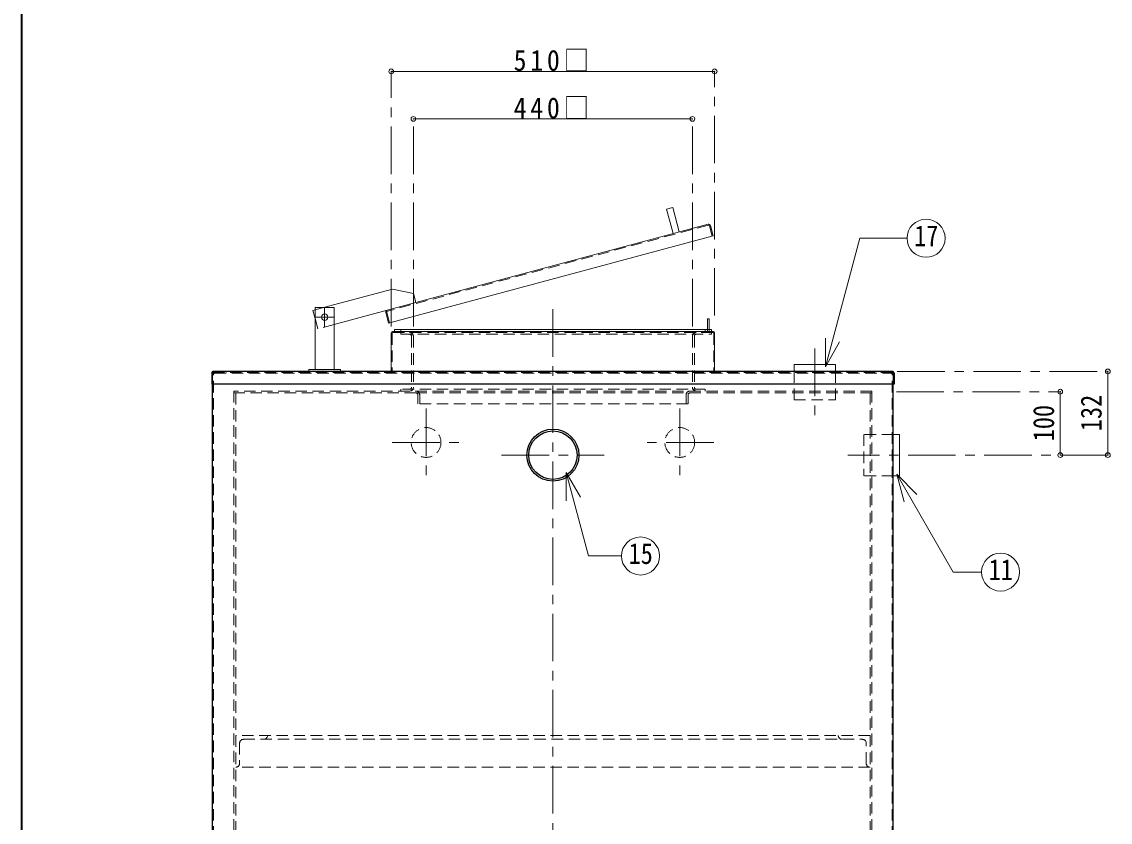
# Model space of a CAD drawing. Units: millimetres at full size, sheet at 1:15. Extents: x -3184 to 2891, y -2037 to 2178.
# Drawn here: x -3184 to -1468, y -775 to 487 of the extents above; entities that cross this region are included whole.
import ezdxf
from ezdxf.enums import TextEntityAlignment as Align

# ---------------------------------------------------------------- set-up
doc = ezdxf.new("R2010")
doc.units = ezdxf.units.MM
doc.header["$LTSCALE"] = 15
doc.header["$PDMODE"] = 32
doc.header["$PDSIZE"] = 7.5
doc.linetypes.add('CHAIN1', pattern=[8, 5, -1, 1, -1])
doc.linetypes.add('DASHED1', pattern=[1.8, 1.2, -0.6])
doc.layers.add('0-0', color=7, linetype='Continuous', lineweight=18)
doc.styles.add('ＭＳ ゴシック', font='')
doc.styles.get('ＭＳ ゴシック').set_extended_font_data('MS Gothic')

msp = doc.modelspace()

# ---------------------------------------------------------------- linework, layer by layer
at = {"layer": '0-0', "color": 1, "lineweight": 40}
msp.add_line((-3184.2, -2037.13), (-3184.2, 2177.87), dxfattribs=at)
at = {"layer": '0-0', "color": 4, "lineweight": 9}
for p, q in [((-2091.7, 408.37), (-2601.7, 408.37)), ((-2126.7, 333.37), (-2566.7, 333.37)), ((-2157.77, 193.84), (-2167.42, 191.25)), ((-2167.42, 191.25), (-2157.07, 152.61)), ((-2157.77, 193.84), (-2147.41, 155.2)), ((-2599.5, 65.12), (-2708.68, 35.87)), ((-2566.64, 58.4), (-2599.5, 65.12)), ((-2566.64, 58.4), (-2562.76, 43.91)), ((-2721.7, 32.38), (-2725.07, 31.48)), ((-2725.07, 31.48), (-2721.7, 18.9)), ((-2608.16, 31.75), (-2691.7, 9.36)), ((-2596.7, 1.37), (-2596.7, -1.63)), ((-2096.7, 1.37), (-2596.7, 1.37)), ((-2096.7, 1.37), (-2096.7, -1.63)), ((-1901.2, -53.63), (-1966.2, -53.63)), ((-1966.2, -64.63), (-1966.2, -53.63)), ((-1901.2, -64.63), (-1901.2, -53.63)), ((-1471.7, -196.63), (-1471.7, -64.63)), ((-1546.7, -96.63), (-1546.7, -196.63))]:
    msp.add_line(p, q, dxfattribs=at)
at = {"layer": '0-0', "color": 4, "linetype": 'CHAIN1', "lineweight": 9}
for p, q in [((-2601.7, 6.37), (-2601.7, 408.37)), ((-2091.7, 23.37), (-2091.7, 408.37)), ((-2566.7, 6.37), (-2566.7, 333.37)), ((-2126.7, 6.37), (-2126.7, 333.37)), ((-2706.7, 35.87), (-2706.7, 5.87)), ((-2721.7, 20.87), (-2691.7, 20.87)), ((-2346.7, 33.37), (-2346.7, -1299.63)), ((-1933.7, -28.63), (-1933.7, -134.63)), ((-1803.7, -64.63), (-1471.7, -64.63)), ((-1805.2, -96.63), (-1546.7, -96.63)), ((-2546.7, -123.13), (-2546.7, -230.13)), ((-2146.7, -123.13), (-2146.7, -230.13)), ((-2600.2, -176.63), (-2493.2, -176.63)), ((-2093.2, -176.63), (-2200.2, -176.63)), ((-2427.7, -196.63), (-2265.7, -196.63)), ((-1471.7, -196.63), (-1881.45, -196.63))]:
    msp.add_line(p, q, dxfattribs=at)
at = {"layer": '0-0'}
for p, q in [((-2102.01, 167.37), (-2608.16, 31.75)), ((-2098.34, 165.25), (-2093.94, 148.82)), ((-2093.94, 148.82), (-2605.88, 11.65)), ((-2691.7, 35.87), (-2721.7, 35.87)), ((-2721.7, 35.87), (-2721.7, -61.63)), ((-2691.7, 35.87), (-2691.7, -61.63)), ((-2610.28, 28.07), (-2605.88, 11.65)), ((-2100.2, 18.37), (-2103.2, 18.37)), ((-2103.2, 1.37), (-2103.2, 18.37)), ((-2100.2, 18.37), (-2100.2, 1.37)), ((-2601.7, -4.63), (-2601.7, -64.63)), ((-2094.7, -1.63), (-2598.7, -1.63)), ((-2091.7, -4.63), (-2091.7, -64.63)), ((-1917.08, -57.2), (-1917.08, -12.2)), ((-1917.08, -57.2), (-1894.58, -18.23)), ((-2681.7, -61.63), (-2681.7, -64.63)), ((-1810.2, -164.13), (-1800.45, -164.13)), ((-1800.45, -164.13), (-1800.45, -229.13)), ((-2325.71, -223.92), (-2325.71, -268.92)), ((-2325.71, -223.92), (-2303.21, -262.89)), ((-1810.2, -229.13), (-1800.45, -229.13)), ((-1804.5, -226.77), (-1792.86, -270.24)), ((-1804.5, -226.77), (-1772.68, -258.59))]:
    msp.add_line(p, q, dxfattribs=at)
at = {"layer": '0-0', "color": 4, "linetype": 'DASHED1', "lineweight": 9}
for p, q in [((-2101.63, 165.92), (-2607.77, 30.3)), ((-2095.39, 148.44), (-2099.79, 164.86)), ((-2721.7, 32.38), (-2708.68, 35.87)), ((-2721.7, 18.9), (-2717.31, 2.5)), ((-2608.83, 28.46), (-2604.43, 12.04)), ((-2691.7, 9.36), (-2717.31, 2.5)), ((-2586.7, 1.37), (-2586.7, -1.63)), ((-2106.7, 1.37), (-2106.7, -1.63)), ((-2103.2, -1.63), (-2103.2, 1.37)), ((-2100.2, 1.37), (-2100.2, -1.63)), ((-2600.2, -4.63), (-2600.2, -64.63)), ((-2094.7, -3.13), (-2598.7, -3.13)), ((-2586.7, -3.13), (-2586.7, -6.13)), ((-2586.7, -6.13), (-2096.7, -6.13)), ((-2581.7, -1.63), (-2581.7, -3.13)), ((-2569.7, -9.13), (-2569.7, -89.63)), ((-2566.7, -9.13), (-2566.7, -89.63)), ((-2126.7, -9.13), (-2126.7, -89.63)), ((-2123.7, -9.13), (-2123.7, -89.63)), ((-2111.7, -1.63), (-2111.7, -3.13)), ((-2096.7, -6.13), (-2096.7, -3.13)), ((-2093.2, -4.63), (-2093.2, -64.63)), ((-1966.2, -64.63), (-1966.2, -109.63)), ((-1901.2, -64.63), (-1901.2, -109.63)), ((-2559.7, -101.63), (-2559.7, -115.63)), ((-2556.7, -101.63), (-2556.7, -115.63)), ((-2136.7, -101.63), (-2136.7, -115.63)), ((-2133.7, -101.63), (-2133.7, -115.63)), ((-2106.7, -92.63), (-2106.7, -95.63)), ((-2133.7, -115.63), (-2559.7, -115.63)), ((-1966.2, -109.63), (-1901.2, -109.63)), ((-1856.45, -164.13), (-1856.45, -229.13)), ((-1810.2, -164.13), (-1856.45, -164.13)), ((-1810.2, -229.13), (-1856.45, -229.13)), ((-1846.7, -638.63), (-2846.7, -638.63)), ((-2840.7, -650.63), (-2840.7, -682.63)), ((-2834.7, -644.63), (-1858.7, -644.63)), ((-1852.7, -682.63), (-1852.7, -650.63)), ((-1846.7, -688.63), (-2846.7, -688.63))]:
    msp.add_line(p, q, dxfattribs=at)
at = {"layer": '0-0', "color": 5, "lineweight": 25}
for p, q in [((-2884.7, -67.63), (-2884.7, -84.63)), ((-1811.7, -64.63), (-2881.7, -64.63)), ((-1808.7, -67.63), (-1808.7, -84.63)), ((-1808.7, -84.63), (-2884.7, -84.63)), ((-2883.2, -1260.13), (-2883.2, -84.63)), ((-1810.2, -1260.13), (-1810.2, -84.63))]:
    msp.add_line(p, q, dxfattribs=at)
at = {"layer": '0-0', "linetype": 'DASHED1'}
for p, q in [((-2883.2, -84.63), (-2883.2, -67.63)), ((-1811.7, -66.13), (-2881.7, -66.13)), ((-2880.2, -67.63), (-1813.2, -67.63)), ((-2861.7, -66.13), (-2861.7, -67.63)), ((-2581.7, -64.63), (-2581.7, -67.63)), ((-2111.7, -64.63), (-2111.7, -67.63)), ((-1810.2, -84.63), (-1810.2, -67.63)), ((-2881.7, -1258.63), (-2881.7, -69.13)), ((-1811.7, -1258.63), (-1811.7, -69.13)), ((-2849.7, -95.63), (-2849.7, -1231.63)), ((-1843.7, -95.63), (-2849.7, -95.63)), ((-2562.7, -98.63), (-2849.7, -98.63)), ((-2846.7, -98.63), (-2846.7, -1228.63)), ((-1843.7, -98.63), (-2562.7, -98.63)), ((-1846.7, -98.63), (-1846.7, -1228.63)), ((-1843.7, -95.63), (-1843.7, -1231.63))]:
    msp.add_line(p, q, dxfattribs=at)
at = {"layer": '0-0'}
for points in [[(-1917.08, -57.2), (-1862.84, 145.22), (-1788.31, 145.22)], [(-2681.7, -61.63), (-2731.7, -61.63), (-2731.7, -64.63)], [(-2325.71, -223.92), (-2290.42, -355.6), (-2238.58, -355.6)], [(-1804.5, -226.77), (-1715.43, -381.05), (-1670.9, -381.05)]]:
    msp.add_lwpolyline(points, dxfattribs=at)
at = {"layer": '0-0', "color": 4, "linetype": 'DASHED1', "lineweight": 9}
msp.add_lwpolyline([(-2106.7, -92.63), (-2586.7, -92.63), (-2586.7, -95.63)], dxfattribs=at)
at = {"layer": '0-0'}
for centre, radius in [((-1758.31, 145.22), 30), ((-2706.7, 20.87), 5), ((-2208.58, -355.6), 30), ((-1640.9, -381.05), 30)]:
    msp.add_circle(centre, radius, dxfattribs=at)
at = {"layer": '0-0', "color": 4, "linetype": 'DASHED1', "lineweight": 9}
for centre in [(-2546.7, -176.63), (-2146.7, -176.63)]:
    msp.add_circle(centre, 23.5, dxfattribs=at)
at = {"layer": '0-0', "color": 5, "lineweight": 25}
for radius in [41, 38.15]:
    msp.add_circle((-2346.7, -196.63), radius, dxfattribs=at)
at = {"layer": '0-0'}
for centre, start, end in [((-2101.24, 164.47), 15, 105), ((-2607.38, 28.85), 105, 195), ((-2598.7, -4.63), 90, 180), ((-2094.7, -4.63), 0, 90)]:
    msp.add_arc(centre, 3, start, end, dxfattribs=at)
at = {"layer": '0-0', "color": 4, "linetype": 'DASHED1', "lineweight": 9}
for centre, radius, start, end in [((-2101.24, 164.47), 1.5, 15, 105), ((-2607.38, 28.85), 1.5, 105, 195), ((-2598.7, -4.63), 1.5, 90, 180), ((-2572.7, -9.13), 6, 0, 90), ((-2572.7, -9.13), 3, 0, 90), ((-2120.7, -9.13), 6, 90, 180), ((-2120.7, -9.13), 3, 90, 180), ((-2094.7, -4.63), 1.5, 0, 90), ((-2572.7, -89.63), 3, 270, 0), ((-2572.7, -89.63), 6, 270, 0), ((-2562.7, -101.63), 6, 0, 90), ((-2562.7, -101.63), 3, 0, 90), ((-2130.7, -101.63), 6, 90, 180), ((-2130.7, -101.63), 3, 90, 180), ((-2120.7, -89.63), 6, 180, 270), ((-2120.7, -89.63), 3, 180, 270), ((-2834.7, -650.63), 6, 90, 180), ((-2802.7, -638.63), 6, 270, 0), ((-1890.7, -638.63), 6, 180, 270), ((-1858.7, -650.63), 6, 0, 90), ((-2846.7, -682.63), 6, 270, 0), ((-1846.7, -682.63), 6, 180, 270)]:
    msp.add_arc(centre, radius, start, end, dxfattribs=at)
at = {"layer": '0-0', "color": 5, "lineweight": 25}
for centre, start, end in [((-2881.7, -67.63), 90, 180), ((-1811.7, -67.63), 0, 90)]:
    msp.add_arc(centre, 3, start, end, dxfattribs=at)
at = {"layer": '0-0', "linetype": 'DASHED1'}
for centre, radius, start, end in [((-2881.7, -67.63), 1.5, 90, 180), ((-2880.2, -69.13), 3, 90, 180), ((-2880.2, -69.13), 1.5, 90, 180), ((-1813.2, -69.13), 3, 0, 90), ((-1813.2, -69.13), 1.5, 0, 90), ((-1811.7, -67.63), 1.5, 0, 90)]:
    msp.add_arc(centre, radius, start, end, dxfattribs=at)
at = {"layer": '0-0', "color": 4}
for p in [(-2601.7, 408.37), (-2091.7, 408.37), (-2566.7, 333.37), (-2126.7, 333.37), (-1471.7, -64.63), (-1546.7, -96.63), (-1546.7, -196.63), (-1471.7, -196.63)]:
    msp.add_point(p, dxfattribs=at)

# ---------------------------------------------------------------- texts
at = {"layer": '0-0', "style": 'ＭＳ ゴシック', "width": 0.85}
for s, p in [('17', (-1777.06, 122.72)), ('15', (-2227.33, -378.1)), ('11', (-1659.65, -403.55))]:
    msp.add_text(s, height=32.99, dxfattribs=at).set_placement(p, align=Align.BOTTOM_LEFT)
for s, p in [('100', (-1546.7, -174.76)), ('132', (-1471.7, -158.76))]:
    msp.add_text(s, height=32.99, rotation=90, dxfattribs=at).set_placement(p, align=Align.BOTTOM_LEFT)
at = {"layer": '0-0', "char_height": 32.99, "attachment_point": 7, "style": 'ＭＳ ゴシック'}
for s, insert in [('\\T1.3;\\W0.9;510□', (-2408.58, 408.37)), ('\\T1.3;\\W0.9;440□', (-2408.58, 333.37))]:
    msp.add_mtext(s, dxfattribs=dict(at, insert=insert))

doc.saveas('drawing.dxf')
